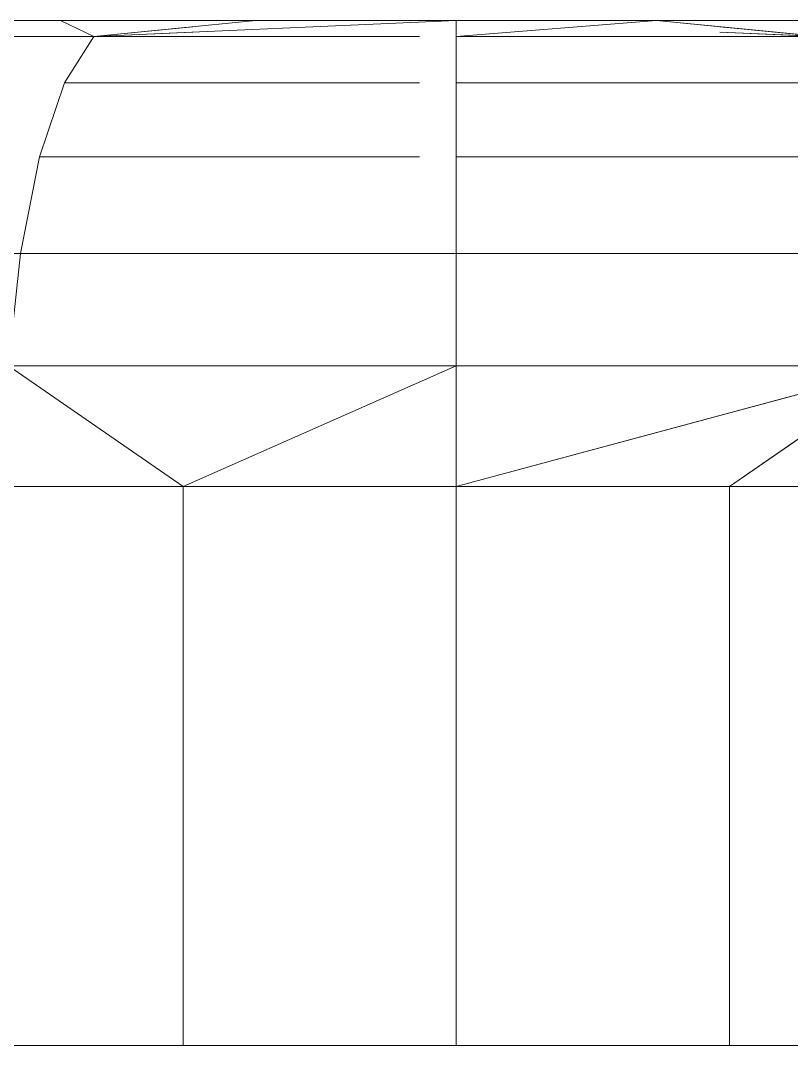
# Model space of a CAD drawing. Header units: centimetres. Extents: x -13467 to 3766, y -437 to 1921.
# Drawn here: x -8165.67 to -8164.015, y 94.029 to 96.229 of the extents above; entities that cross this region are included whole.
import ezdxf

# ---------------------------------------------------------------- set-up
doc = ezdxf.new("R2010")
doc.units = ezdxf.units.CM
doc.layers.add('M-EQPM', color=7, linetype='Continuous', lineweight=9)

# ---------------------------------------------------------------- blocks, each defined once
blk = doc.blocks.new('EQ-02-004 - EQ-02-004_dwg_Agrupar_893-V56-Sección 1-1')
at = {"layer": 'M-EQPM', "color": 136, "true_color": 0x007f7f}
for p, q in [((-8165.5842, 96.2294), (-8165.9829, 96.2294)), ((-8165.9829, 96.2294), (-8165.5842, 96.2294)), ((-8165.3002, 96.2294), (-8165.5842, 96.2294)), ((-8165.5842, 96.2294), (-8165.3002, 96.2294)), ((-8165.5131, 96.1953), (-8165.5842, 96.2294)), ((-8165.5131, 96.1953), (-8165.5842, 96.2294)), ((-8165.3616, 96.2294), (-8165.3694, 96.2294)), ((-8165.3694, 96.2294), (-8165.3616, 96.2294)), ((-8165.3383, 96.2294), (-8165.3616, 96.2294)), ((-8165.3383, 96.2294), (-8165.3616, 96.2294)), ((-8165.3002, 96.2294), (-8165.3383, 96.2294)), ((-8165.3002, 96.2294), (-8165.3383, 96.2294)), ((-8165.3002, 96.2294), (-8165.3383, 96.2294)), ((-8163.8846, 96.2294), (-8164.1686, 96.2294)), ((-8164.1686, 96.2294), (-8163.8846, 96.2294)), ((-8164.1305, 96.2294), (-8164.1686, 96.2294)), ((-8164.1305, 96.2294), (-8164.1686, 96.2294)), ((-8164.1305, 96.2294), (-8164.1686, 96.2294)), ((-8164.1072, 96.2294), (-8164.1305, 96.2294)), ((-8164.1072, 96.2294), (-8164.1305, 96.2294)), ((-8164.0994, 96.2294), (-8164.1072, 96.2294)), ((-8164.0994, 96.2294), (-8164.1072, 96.2294)), ((-8165.5131, 96.1953), (-8165.3002, 96.2161)), ((-8165.5131, 96.1953), (-8165.3002, 96.2161)), ((-8165.5131, 96.1953), (-8165.3002, 96.2161)), ((-8165.5131, 96.1953), (-8165.3002, 96.2161)), ((-8165.3002, 96.2161), (-8165.5131, 96.1953)), ((-8165.3002, 96.2161), (-8165.5131, 96.1953)), ((-8163.9557, 96.1953), (-8164.1686, 96.2161)), ((-8163.9557, 96.1953), (-8164.1686, 96.2161)), ((-8164.1686, 96.2161), (-8163.9557, 96.1953)), ((-8164.1686, 96.2161), (-8163.9557, 96.1953)), ((-8164.1686, 96.2161), (-8163.9557, 96.1953)), ((-8163.9557, 96.1953), (-8164.1686, 96.2161)), ((-8165.5131, 96.1953), (-8165.3002, 96.2046)), ((-8165.3002, 96.2046), (-8165.5131, 96.1953)), ((-8165.5131, 96.1953), (-8165.3002, 96.2046)), ((-8163.9557, 96.1953), (-8164.1686, 96.2046))]:
    blk.add_line(p, q, dxfattribs=at)
at = {"layer": 'M-EQPM', "color": 136, "true_color": 0x007f7f, "flags": 128}
for points in [[(-8166.2388, 96.1953), (-8165.9829, 96.2294), (-8165.5842, 96.2294), (-8165.9829, 96.2294)], [(-8165.5131, 96.1953), (-8165.5842, 96.2294), (-8165.9829, 96.2294), (-8165.5842, 96.2294), (-8165.3002, 96.2294)], [(-8165.3002, 96.2294), (-8165.5842, 96.2294), (-8165.5131, 96.1953)], [(-8165.3002, 96.2294), (-8165.5842, 96.2294), (-8165.5131, 96.1953)], [(-8165.5131, 96.1953), (-8165.5842, 96.2294), (-8165.3002, 96.2294)], [(-8165.3002, 96.2294), (-8165.3383, 96.2294), (-8165.3616, 96.2294), (-8165.3694, 96.2294), (-8165.3616, 96.2294), (-8165.3383, 96.2294), (-8165.3002, 96.2294)], [(-8165.3694, 96.2294), (-8165.3616, 96.2294), (-8165.3383, 96.2294), (-8165.3002, 96.2294)], [(-8165.3694, 96.2294), (-8165.3616, 96.2294), (-8165.3383, 96.2294)], [(-8163.4859, 96.2294), (-8163.8846, 96.2294), (-8164.1686, 96.2294)], [(-8163.9552, 96.1955), (-8163.8846, 96.2294), (-8164.1686, 96.2294)], [(-8163.9552, 96.1955), (-8163.8846, 96.2294), (-8164.1686, 96.2294)], [(-8164.1686, 96.2294), (-8163.8846, 96.2294), (-8163.9552, 96.1955)], [(-8164.1686, 96.2294), (-8164.1305, 96.2294), (-8164.1072, 96.2294), (-8164.0994, 96.2294), (-8164.1072, 96.2294), (-8164.1305, 96.2294), (-8164.1686, 96.2294)], [(-8164.1686, 96.2294), (-8164.1305, 96.2294), (-8164.1072, 96.2294), (-8164.0994, 96.2294)], [(-8164.1305, 96.2294), (-8164.1072, 96.2294), (-8164.0994, 96.2294)]]:
    blk.add_lwpolyline(points, dxfattribs=at)
blk.add_lwpolyline([(-8164.1686, 96.2046), (-8163.9557, 96.1953)], close=True, dxfattribs=at)
blk = doc.blocks.new('EQ-02-004 - EQ-02-004_dwg_Agrupar_896-V57-Sección 1-1')
at = {"layer": 'M-EQPM', "color": 136, "true_color": 0x007f7f}
for p, q in [((-8165.5842, 96.2294), (-8165.9829, 96.2294)), ((-8165.9829, 96.2294), (-8165.5842, 96.2294)), ((-8165.3002, 96.2294), (-8165.5842, 96.2294)), ((-8165.5842, 96.2294), (-8165.1646, 96.2294)), ((-8165.5131, 96.1953), (-8165.5842, 96.2294)), ((-8165.5131, 96.1953), (-8165.5842, 96.2294)), ((-8165.5131, 96.1953), (-8165.1646, 96.2294)), ((-8165.5131, 96.1953), (-8164.7344, 96.2294)), ((-8165.3616, 96.2294), (-8165.3694, 96.2294)), ((-8165.3694, 96.2294), (-8165.3616, 96.2294)), ((-8165.3383, 96.2294), (-8165.3616, 96.2294)), ((-8165.3383, 96.2294), (-8165.3616, 96.2294)), ((-8165.3002, 96.2294), (-8165.3383, 96.2294)), ((-8165.3002, 96.2294), (-8165.3383, 96.2294)), ((-8165.3002, 96.2294), (-8165.3383, 96.2294)), ((-8165.2481, 96.2294), (-8165.3002, 96.2294)), ((-8165.1834, 96.2294), (-8165.2481, 96.2294)), ((-8165.1077, 96.2294), (-8165.1834, 96.2294)), ((-8165.1646, 96.2294), (-8164.7344, 96.2294)), ((-8165.0227, 96.2294), (-8165.1077, 96.2294)), ((-8164.9306, 96.2294), (-8165.0227, 96.2294)), ((-8164.8337, 96.2294), (-8164.9306, 96.2294)), ((-8164.8337, 96.2294), (-8164.9306, 96.2294)), ((-8164.7344, 96.2294), (-8164.8337, 96.2294)), ((-8164.8337, 96.2294), (-8164.7344, 96.2294)), ((-8164.7344, 96.2294), (-8164.3042, 96.2294)), ((-8164.6351, 96.2294), (-8164.7344, 96.2294)), ((-8164.7344, 96.1953), (-8164.7344, 96.2294)), ((-8164.7344, 96.1953), (-8164.3042, 96.2294)), ((-8164.5382, 96.2294), (-8164.6351, 96.2294)), ((-8164.4461, 96.2294), (-8164.5382, 96.2294)), ((-8164.3612, 96.2294), (-8164.4461, 96.2294)), ((-8164.2854, 96.2294), (-8164.3612, 96.2294)), ((-8164.3042, 96.2294), (-8163.8846, 96.2294)), ((-8163.9557, 96.1953), (-8164.3042, 96.2294)), ((-8164.2207, 96.2294), (-8164.2854, 96.2294)), ((-8164.1686, 96.2294), (-8164.2207, 96.2294)), ((-8163.8846, 96.2294), (-8164.1686, 96.2294)), ((-8164.1305, 96.2294), (-8164.1686, 96.2294)), ((-8164.1305, 96.2294), (-8164.1686, 96.2294)), ((-8164.1072, 96.2294), (-8164.1305, 96.2294)), ((-8164.1072, 96.2294), (-8164.1305, 96.2294)), ((-8164.0994, 96.2294), (-8164.1072, 96.2294)), ((-8164.0994, 96.2294), (-8164.1072, 96.2294)), ((-8165.5131, 96.1953), (-8165.3002, 96.2161)), ((-8165.5131, 96.1953), (-8165.3002, 96.2161)), ((-8165.5131, 96.1953), (-8165.3002, 96.2161)), ((-8163.9557, 96.1953), (-8164.1686, 96.2161)), ((-8164.1686, 96.2161), (-8163.9557, 96.1953)), ((-8164.1686, 96.2161), (-8163.9557, 96.1953)), ((-8166.2388, 96.1953), (-8165.5131, 96.1953)), ((-8165.5756, 96.0954), (-8165.5131, 96.1953)), ((-8165.5131, 96.1953), (-8164.8134, 96.1953)), ((-8164.8134, 96.1953), (-8165.5131, 96.1953)), ((-8165.5131, 96.1953), (-8164.8134, 96.1953)), ((-8164.7344, 96.0954), (-8164.7344, 96.1953)), ((-8164.7344, 96.1953), (-8163.9557, 96.1953)), ((-8164.7344, 96.0954), (-8164.7344, 96.1953)), ((-8163.9557, 96.1953), (-8164.1686, 96.2046)), ((-8165.6292, 95.9365), (-8165.5756, 96.0954)), ((-8165.5756, 96.0954), (-8165.6292, 95.9365)), ((-8165.6292, 95.9365), (-8165.5756, 96.0954)), ((-8165.5756, 96.0954), (-8164.8134, 96.0954)), ((-8165.5756, 96.0954), (-8164.8134, 96.0954)), ((-8165.5756, 96.0954), (-8164.8134, 96.0954)), ((-8164.7344, 95.9365), (-8164.7344, 96.0954)), ((-8164.7344, 96.0954), (-8163.8932, 96.0954)), ((-8164.7344, 96.0954), (-8164.7344, 95.9365)), ((-8164.7344, 96.0954), (-8164.7344, 95.9365)), ((-8165.6703, 95.7294), (-8165.6292, 95.9365)), ((-8165.6703, 95.7294), (-8165.6292, 95.9365)), ((-8165.6703, 95.7294), (-8165.6292, 95.9365)), ((-8165.6292, 95.9365), (-8164.8134, 95.9365)), ((-8165.6292, 95.9365), (-8164.8134, 95.9365)), ((-8164.8134, 95.9365), (-8165.6292, 95.9365)), ((-8164.7344, 95.7294), (-8164.7344, 95.9365)), ((-8164.7344, 95.9365), (-8163.8396, 95.9365)), ((-8164.7344, 95.9365), (-8164.7344, 95.7294)), ((-8164.7344, 95.7294), (-8164.7344, 95.9365)), ((-8166.5424, 95.7294), (-8165.6703, 95.7294)), ((-8165.6703, 95.7294), (-8165.6962, 95.4882)), ((-8165.6703, 95.7294), (-8164.7344, 95.7294)), ((-8164.7344, 95.7294), (-8164.7344, 95.4882)), ((-8164.7344, 95.7294), (-8163.7985, 95.7294)), ((-8163.7985, 95.7294), (-8164.7344, 95.7294)), ((-8165.6962, 95.4882), (-8164.7344, 95.4882)), ((-8165.6962, 95.4882), (-8165.321, 95.2294)), ((-8165.321, 95.2294), (-8165.6962, 95.4882)), ((-8164.7344, 95.4882), (-8165.321, 95.2294)), ((-8164.7344, 95.4882), (-8164.7344, 95.2294)), ((-8164.7344, 95.4882), (-8163.7727, 95.4882)), ((-8164.7344, 95.2294), (-8163.7727, 95.4882)), ((-8164.7344, 95.2294), (-8164.7344, 95.4882)), ((-8163.7727, 95.4882), (-8164.1478, 95.2294)), ((-8163.7727, 95.4882), (-8164.1478, 95.2294)), ((-8165.8932, 95.2294), (-8165.321, 95.2294)), ((-8165.321, 95.2294), (-8164.7344, 95.2294)), ((-8165.321, 95.2294), (-8165.321, 94.0294)), ((-8164.7344, 95.2294), (-8165.321, 95.2294)), ((-8165.321, 95.2294), (-8164.7344, 95.2294)), ((-8164.7344, 95.2294), (-8164.1478, 95.2294)), ((-8164.7344, 95.2294), (-8164.7344, 94.0294)), ((-8164.7344, 95.2294), (-8164.1478, 95.2294)), ((-8164.7344, 94.0294), (-8164.7344, 95.2294)), ((-8164.1478, 95.2294), (-8164.7344, 95.2294)), ((-8164.1478, 95.2294), (-8163.5756, 95.2294)), ((-8164.1478, 95.2294), (-8164.1478, 94.0294)), ((-8164.1478, 95.2294), (-8164.1478, 94.0294)), ((-8164.1478, 95.2294), (-8164.1478, 94.0294)), ((-8165.321, 94.0294), (-8165.8932, 94.0294)), ((-8165.321, 94.0294), (-8164.7344, 94.0294)), ((-8165.321, 94.0294), (-8164.7344, 94.0294)), ((-8164.7344, 94.0294), (-8164.1478, 94.0294)), ((-8163.5756, 94.0294), (-8164.1478, 94.0294)), ((-8164.1478, 94.0294), (-8163.5756, 94.0294))]:
    blk.add_line(p, q, dxfattribs=at)
at = {"layer": 'M-EQPM', "color": 136, "true_color": 0x007f7f, "flags": 128}
for points in [[(-8166.2388, 96.1953), (-8166.862, 96.1953), (-8166.6789, 96.2294), (-8167.3401, 96.1953), (-8166.6789, 96.2294), (-8166.9592, 96.2294), (-8166.6789, 96.2294), (-8166.3508, 96.2294), (-8165.9829, 96.2294), (-8166.2388, 96.1953), (-8166.3508, 96.2294), (-8166.2388, 96.1953), (-8165.5131, 96.1953), (-8165.5756, 96.0954)], [(-8166.2388, 96.1953), (-8166.862, 96.1953), (-8166.3508, 96.2294), (-8166.862, 96.1953), (-8166.6789, 96.2294), (-8166.3508, 96.2294), (-8165.9829, 96.2294), (-8166.2388, 96.1953), (-8165.5131, 96.1953), (-8165.5756, 96.0954)], [(-8166.2388, 96.1953), (-8165.9829, 96.2294), (-8165.5842, 96.2294), (-8165.9829, 96.2294)], [(-8165.5131, 96.1953), (-8165.5842, 96.2294), (-8165.9829, 96.2294), (-8165.5842, 96.2294), (-8165.1646, 96.2294), (-8165.5131, 96.1953)], [(-8165.3002, 96.2294), (-8165.5842, 96.2294), (-8165.5131, 96.1953)], [(-8165.3002, 96.2294), (-8165.5842, 96.2294), (-8165.5131, 96.1953)], [(-8165.5131, 96.1953), (-8165.5842, 96.2294), (-8165.1646, 96.2294), (-8164.7344, 96.2294), (-8164.3042, 96.2294), (-8163.8846, 96.2294), (-8163.9557, 96.1953), (-8164.3042, 96.2294), (-8164.7344, 96.2294), (-8164.7344, 96.1953)], [(-8164.7344, 96.0954), (-8164.7344, 96.1953), (-8164.7344, 96.2294), (-8165.5131, 96.1953)], [(-8165.5131, 96.1953), (-8164.7344, 96.2294), (-8165.1646, 96.2294), (-8165.5131, 96.1953)], [(-8165.3002, 96.2294), (-8165.3383, 96.2294), (-8165.3616, 96.2294), (-8165.3694, 96.2294), (-8165.3616, 96.2294), (-8165.3383, 96.2294), (-8165.3002, 96.2294), (-8165.2481, 96.2294), (-8165.1834, 96.2294), (-8165.1076, 96.2294), (-8165.0227, 96.2294), (-8164.9306, 96.2294), (-8164.8337, 96.2294), (-8164.7344, 96.2294), (-8164.6351, 96.2294), (-8164.5382, 96.2294), (-8164.4461, 96.2294), (-8164.3612, 96.2294), (-8164.2854, 96.2294), (-8164.2207, 96.2294), (-8164.1686, 96.2294), (-8164.1305, 96.2294), (-8164.1072, 96.2294), (-8164.0994, 96.2294), (-8164.1072, 96.2294), (-8164.1305, 96.2294), (-8164.1686, 96.2294)], [(-8165.3694, 96.2294), (-8165.3616, 96.2294), (-8165.3383, 96.2294), (-8165.3002, 96.2294)], [(-8165.3694, 96.2294), (-8165.3616, 96.2294), (-8165.3383, 96.2294)], [(-8165.1834, 96.2294), (-8165.2481, 96.2294), (-8165.3002, 96.2294)], [(-8165.1834, 96.2294), (-8165.1076, 96.2294), (-8165.0227, 96.2294), (-8164.9306, 96.2294)], [(-8164.4461, 96.2294), (-8164.5382, 96.2294), (-8164.6351, 96.2294), (-8164.7344, 96.2294)], [(-8164.4461, 96.2294), (-8164.3612, 96.2294), (-8164.2854, 96.2294)], [(-8164.1305, 96.2294), (-8164.1686, 96.2294), (-8164.2207, 96.2294), (-8164.2854, 96.2294)], [(-8163.4859, 96.2294), (-8163.8846, 96.2294), (-8164.1686, 96.2294)], [(-8163.9552, 96.1955), (-8163.8846, 96.2294), (-8164.1686, 96.2294)], [(-8164.1686, 96.2294), (-8164.1305, 96.2294), (-8164.1072, 96.2294), (-8164.0994, 96.2294)], [(-8164.1305, 96.2294), (-8164.1072, 96.2294), (-8164.0994, 96.2294)], [(-8163.8932, 96.0954), (-8163.9557, 96.1953), (-8164.7344, 96.1953)], [(-8164.7344, 96.1953), (-8163.9557, 96.1953), (-8163.8932, 96.0954)], [(-8163.8396, 95.9365), (-8163.8932, 96.0954), (-8164.7344, 96.0954)], [(-8163.8396, 95.9365), (-8163.8932, 96.0954), (-8164.7344, 96.0954)], [(-8164.7344, 95.9365), (-8163.8396, 95.9365), (-8163.7985, 95.7294)], [(-8164.7344, 95.9365), (-8163.8396, 95.9365), (-8163.7985, 95.7294)], [(-8166.5297, 95.4882), (-8165.6962, 95.4882), (-8164.7344, 95.4882), (-8164.7344, 95.7294), (-8165.6703, 95.7294)], [(-8164.7344, 95.4882), (-8164.7344, 95.7294), (-8165.6703, 95.7294)], [(-8164.7344, 95.7294), (-8163.7985, 95.7294), (-8163.7727, 95.4882), (-8164.7344, 95.4882)], [(-8165.6962, 95.4882), (-8165.8932, 95.2294), (-8165.321, 95.2294), (-8165.321, 94.0294)], [(-8165.321, 95.2294), (-8164.7344, 95.4882), (-8165.6962, 95.4882), (-8165.321, 95.2294), (-8165.321, 94.0294)], [(-8164.7344, 95.2294), (-8164.7344, 95.4882), (-8165.321, 95.2294)], [(-8164.7344, 95.4882), (-8163.7727, 95.4882), (-8164.1478, 95.2294)], [(-8164.1478, 95.2294), (-8163.5756, 95.2294), (-8163.7726, 95.4882)], [(-8165.8932, 94.0294), (-8165.321, 94.0294), (-8165.8932, 94.0294), (-8165.8932, 95.2294), (-8165.321, 95.2294)], [(-8165.321, 94.0294), (-8164.7344, 94.0294), (-8164.7344, 95.2294)], [(-8163.5756, 94.0294), (-8163.5756, 95.2294), (-8164.1478, 95.2294)], [(-8164.1478, 94.0294), (-8163.5756, 94.0294), (-8163.0319, 94.0294), (-8163.0319, 95.2294), (-8163.5756, 95.2294), (-8163.5756, 94.0294), (-8163.0319, 94.0294), (-8162.5302, 94.0294)]]:
    blk.add_lwpolyline(points, dxfattribs=at)
for points in [[(-8164.7344, 96.1953), (-8164.3042, 96.2294)], [(-8163.23, 96.1953), (-8163.9557, 96.1953), (-8163.8846, 96.2294), (-8164.3042, 96.2294), (-8163.9557, 96.1953)], [(-8164.1686, 96.2046), (-8163.9557, 96.1953)], [(-8164.7344, 95.2294), (-8163.7727, 95.4882)], [(-8164.7344, 94.0294), (-8164.1478, 94.0294)]]:
    blk.add_lwpolyline(points, close=True, dxfattribs=at)
blk = doc.blocks.new('EQ-02-004 - EQ-02-004_dwg_Agrupar_788-V60-Sección 1-1')
at = {"layer": 'M-EQPM', "color": 136, "true_color": 0x007f7f}
for p, q in [((-8165.9829, 96.2294), (-8165.5842, 96.2294)), ((-8165.5842, 96.2294), (-8165.9829, 96.2294)), ((-8165.5842, 96.2294), (-8165.3002, 96.2294)), ((-8165.3002, 96.2294), (-8165.5842, 96.2294)), ((-8165.5131, 96.1953), (-8165.5842, 96.2294)), ((-8165.5131, 96.1953), (-8165.5842, 96.2294)), ((-8165.3616, 96.2294), (-8165.3694, 96.2294)), ((-8165.3694, 96.2294), (-8165.3616, 96.2294)), ((-8165.3383, 96.2294), (-8165.3616, 96.2294)), ((-8165.3383, 96.2294), (-8165.3616, 96.2294)), ((-8165.3002, 96.2294), (-8165.3383, 96.2294)), ((-8165.3002, 96.2294), (-8165.3383, 96.2294)), ((-8165.3383, 96.2294), (-8165.3002, 96.2294)), ((-8164.1686, 96.2294), (-8163.8846, 96.2294)), ((-8163.8846, 96.2294), (-8164.1686, 96.2294)), ((-8164.1305, 96.2294), (-8164.1686, 96.2294)), ((-8164.1305, 96.2294), (-8164.1686, 96.2294)), ((-8163.8846, 96.2294), (-8164.1686, 96.2294)), ((-8164.1686, 96.2294), (-8164.1305, 96.2294)), ((-8164.1072, 96.2294), (-8164.1305, 96.2294)), ((-8164.1072, 96.2294), (-8164.1305, 96.2294)), ((-8164.0994, 96.2294), (-8164.1072, 96.2294)), ((-8164.0994, 96.2294), (-8164.1072, 96.2294)), ((-8165.5131, 96.1953), (-8165.3002, 96.2161)), ((-8165.5131, 96.1953), (-8165.3002, 96.2161)), ((-8165.3002, 96.2161), (-8165.5131, 96.1953)), ((-8165.3002, 96.2161), (-8165.5131, 96.1953)), ((-8165.3002, 96.2161), (-8165.5131, 96.1953)), ((-8165.3002, 96.2161), (-8165.5131, 96.1953)), ((-8163.9557, 96.1953), (-8164.1686, 96.2161)), ((-8163.9557, 96.1953), (-8164.1686, 96.2161)), ((-8163.9557, 96.1953), (-8164.1686, 96.2161)), ((-8164.1686, 96.2161), (-8163.9557, 96.1953)), ((-8163.9557, 96.1953), (-8164.1686, 96.2161)), ((-8163.9557, 96.1953), (-8164.1686, 96.2161)), ((-8165.5131, 96.1953), (-8165.3002, 96.2046)), ((-8165.3002, 96.2046), (-8165.5131, 96.1953)), ((-8165.5131, 96.1953), (-8165.3002, 96.2046)), ((-8163.9557, 96.1953), (-8164.1686, 96.2046))]:
    blk.add_line(p, q, dxfattribs=at)
at = {"layer": 'M-EQPM', "color": 136, "true_color": 0x007f7f, "flags": 128}
for points in [[(-8166.2388, 96.1953), (-8166.3508, 96.2294), (-8165.9829, 96.2294), (-8165.5842, 96.2294), (-8165.9829, 96.2294)], [(-8164.1686, 96.2046), (-8163.9557, 96.1953)]]:
    blk.add_lwpolyline(points, close=True, dxfattribs=at)
for points in [[(-8165.5131, 96.1953), (-8165.5842, 96.2294), (-8165.9829, 96.2294), (-8165.5842, 96.2294), (-8165.3002, 96.2294)], [(-8165.5131, 96.1953), (-8165.5842, 96.2294), (-8165.3002, 96.2294)], [(-8165.5131, 96.1953), (-8165.5842, 96.2294), (-8165.3002, 96.2294)], [(-8165.5131, 96.1953), (-8165.5842, 96.2294), (-8165.3002, 96.2294)], [(-8165.3002, 96.2294), (-8165.3383, 96.2294), (-8165.3616, 96.2294), (-8165.3694, 96.2294), (-8165.3616, 96.2294), (-8165.3383, 96.2294), (-8165.3002, 96.2294)], [(-8165.3383, 96.2294), (-8165.3616, 96.2294), (-8165.3694, 96.2294)], [(-8165.3002, 96.2294), (-8165.3383, 96.2294), (-8165.3616, 96.2294), (-8165.3694, 96.2294)], [(-8164.1686, 96.2294), (-8163.8846, 96.2294), (-8163.9552, 96.1955)], [(-8164.1686, 96.2294), (-8163.8846, 96.2294), (-8163.9552, 96.1955)], [(-8164.1686, 96.2294), (-8163.8846, 96.2294), (-8163.9552, 96.1955)], [(-8164.1686, 96.2294), (-8164.1305, 96.2294), (-8164.1072, 96.2294), (-8164.0994, 96.2294), (-8164.1072, 96.2294), (-8164.1305, 96.2294), (-8164.1686, 96.2294)], [(-8164.0994, 96.2294), (-8164.1072, 96.2294), (-8164.1305, 96.2294), (-8164.1686, 96.2294)], [(-8164.0994, 96.2294), (-8164.1072, 96.2294), (-8164.1305, 96.2294)]]:
    blk.add_lwpolyline(points, dxfattribs=at)
blk = doc.blocks.new('EQ-02-004 - EQ-02-004_dwg_Agrupar_791-V61-Sección 1-1')
at = {"layer": 'M-EQPM', "color": 136, "true_color": 0x007f7f}
for p, q in [((-8165.9829, 96.2294), (-8165.5842, 96.2294)), ((-8165.5842, 96.2294), (-8165.9829, 96.2294)), ((-8165.5842, 96.2294), (-8165.3002, 96.2294)), ((-8165.3002, 96.2294), (-8165.5842, 96.2294)), ((-8165.5131, 96.1953), (-8165.5842, 96.2294)), ((-8165.5131, 96.1953), (-8165.5842, 96.2294)), ((-8165.3616, 96.2294), (-8165.3694, 96.2294)), ((-8165.3694, 96.2294), (-8165.3616, 96.2294)), ((-8165.3383, 96.2294), (-8165.3616, 96.2294)), ((-8165.3383, 96.2294), (-8165.3616, 96.2294)), ((-8165.3002, 96.2294), (-8165.3383, 96.2294)), ((-8165.3002, 96.2294), (-8165.3383, 96.2294)), ((-8165.3383, 96.2294), (-8165.3002, 96.2294)), ((-8164.1686, 96.2294), (-8163.8846, 96.2294)), ((-8163.8846, 96.2294), (-8164.1686, 96.2294)), ((-8164.1305, 96.2294), (-8164.1686, 96.2294)), ((-8164.1305, 96.2294), (-8164.1686, 96.2294)), ((-8163.8846, 96.2294), (-8164.1686, 96.2294)), ((-8164.1686, 96.2294), (-8164.1305, 96.2294)), ((-8164.1072, 96.2294), (-8164.1305, 96.2294)), ((-8164.1072, 96.2294), (-8164.1305, 96.2294)), ((-8164.0994, 96.2294), (-8164.1072, 96.2294)), ((-8164.0994, 96.2294), (-8164.1072, 96.2294)), ((-8165.5131, 96.1953), (-8165.3002, 96.2161)), ((-8165.5131, 96.1953), (-8165.3002, 96.2161)), ((-8165.3002, 96.2161), (-8165.5131, 96.1953)), ((-8165.3002, 96.2161), (-8165.5131, 96.1953)), ((-8165.3002, 96.2161), (-8165.5131, 96.1953)), ((-8165.3002, 96.2161), (-8165.5131, 96.1953)), ((-8163.9557, 96.1953), (-8164.1686, 96.2161)), ((-8163.9557, 96.1953), (-8164.1686, 96.2161)), ((-8163.9557, 96.1953), (-8164.1686, 96.2161)), ((-8164.1686, 96.2161), (-8163.9557, 96.1953)), ((-8163.9557, 96.1953), (-8164.1686, 96.2161)), ((-8163.9557, 96.1953), (-8164.1686, 96.2161)), ((-8165.5131, 96.1953), (-8165.3002, 96.2046)), ((-8165.3002, 96.2046), (-8165.5131, 96.1953)), ((-8165.5131, 96.1953), (-8165.3002, 96.2046)), ((-8163.9557, 96.1953), (-8164.1686, 96.2046))]:
    blk.add_line(p, q, dxfattribs=at)
at = {"layer": 'M-EQPM', "color": 136, "true_color": 0x007f7f, "flags": 128}
for points in [[(-8166.2388, 96.1953), (-8166.3508, 96.2294), (-8165.9829, 96.2294), (-8165.5842, 96.2294), (-8165.9829, 96.2294)], [(-8164.1686, 96.2046), (-8163.9557, 96.1953)]]:
    blk.add_lwpolyline(points, close=True, dxfattribs=at)
for points in [[(-8165.5131, 96.1953), (-8165.5842, 96.2294), (-8165.9829, 96.2294), (-8165.5842, 96.2294), (-8165.3002, 96.2294)], [(-8165.5131, 96.1953), (-8165.5842, 96.2294), (-8165.3002, 96.2294)], [(-8165.5131, 96.1953), (-8165.5842, 96.2294), (-8165.3002, 96.2294)], [(-8165.5131, 96.1953), (-8165.5842, 96.2294), (-8165.3002, 96.2294)], [(-8165.3002, 96.2294), (-8165.3383, 96.2294), (-8165.3616, 96.2294), (-8165.3694, 96.2294), (-8165.3616, 96.2294), (-8165.3383, 96.2294), (-8165.3002, 96.2294)], [(-8165.3383, 96.2294), (-8165.3616, 96.2294), (-8165.3694, 96.2294)], [(-8165.3002, 96.2294), (-8165.3383, 96.2294), (-8165.3616, 96.2294), (-8165.3694, 96.2294)], [(-8164.1686, 96.2294), (-8163.8846, 96.2294), (-8163.9552, 96.1955)], [(-8164.1686, 96.2294), (-8163.8846, 96.2294), (-8163.9552, 96.1955)], [(-8164.1686, 96.2294), (-8163.8846, 96.2294), (-8163.9552, 96.1955)], [(-8164.1686, 96.2294), (-8164.1305, 96.2294), (-8164.1072, 96.2294), (-8164.0994, 96.2294), (-8164.1072, 96.2294), (-8164.1305, 96.2294), (-8164.1686, 96.2294)], [(-8164.0994, 96.2294), (-8164.1072, 96.2294), (-8164.1305, 96.2294), (-8164.1686, 96.2294)], [(-8164.0994, 96.2294), (-8164.1072, 96.2294), (-8164.1305, 96.2294)]]:
    blk.add_lwpolyline(points, dxfattribs=at)
blk = doc.blocks.new('EQ-02-004 - EQ-02-004_dwg-1526208-Sección 1-1')
for name in ['EQ-02-004 - EQ-02-004_dwg_Agrupar_893-V56-Sección 1-1', 'EQ-02-004 - EQ-02-004_dwg_Agrupar_896-V57-Sección 1-1', 'EQ-02-004 - EQ-02-004_dwg_Agrupar_788-V60-Sección 1-1', 'EQ-02-004 - EQ-02-004_dwg_Agrupar_791-V61-Sección 1-1']:
    blk.add_blockref(name, (0, 0))
blk = doc.blocks.new('EQ-02-004 - EQ-02-004-1526283-Sección 1-1')
blk.add_blockref('EQ-02-004 - EQ-02-004_dwg-1526208-Sección 1-1', (0, 0))
blk = doc.blocks.new('PQ_RVR_MEP-01_ZZ_ZZ_MO_T_A_rvt-1-Sección 1-1')
at = {"layer": 'M-EQPM', "lineweight": 9}
blk.add_blockref('EQ-02-004 - EQ-02-004-1526283-Sección 1-1', (0, 0), dxfattribs=at)

msp = doc.modelspace()

# ---------------------------------------------------------------- block references
at = {"lineweight": 5}
msp.add_blockref('PQ_RVR_MEP-01_ZZ_ZZ_MO_T_A_rvt-1-Sección 1-1', (0, 0), dxfattribs=at)

doc.saveas('drawing.dxf')
